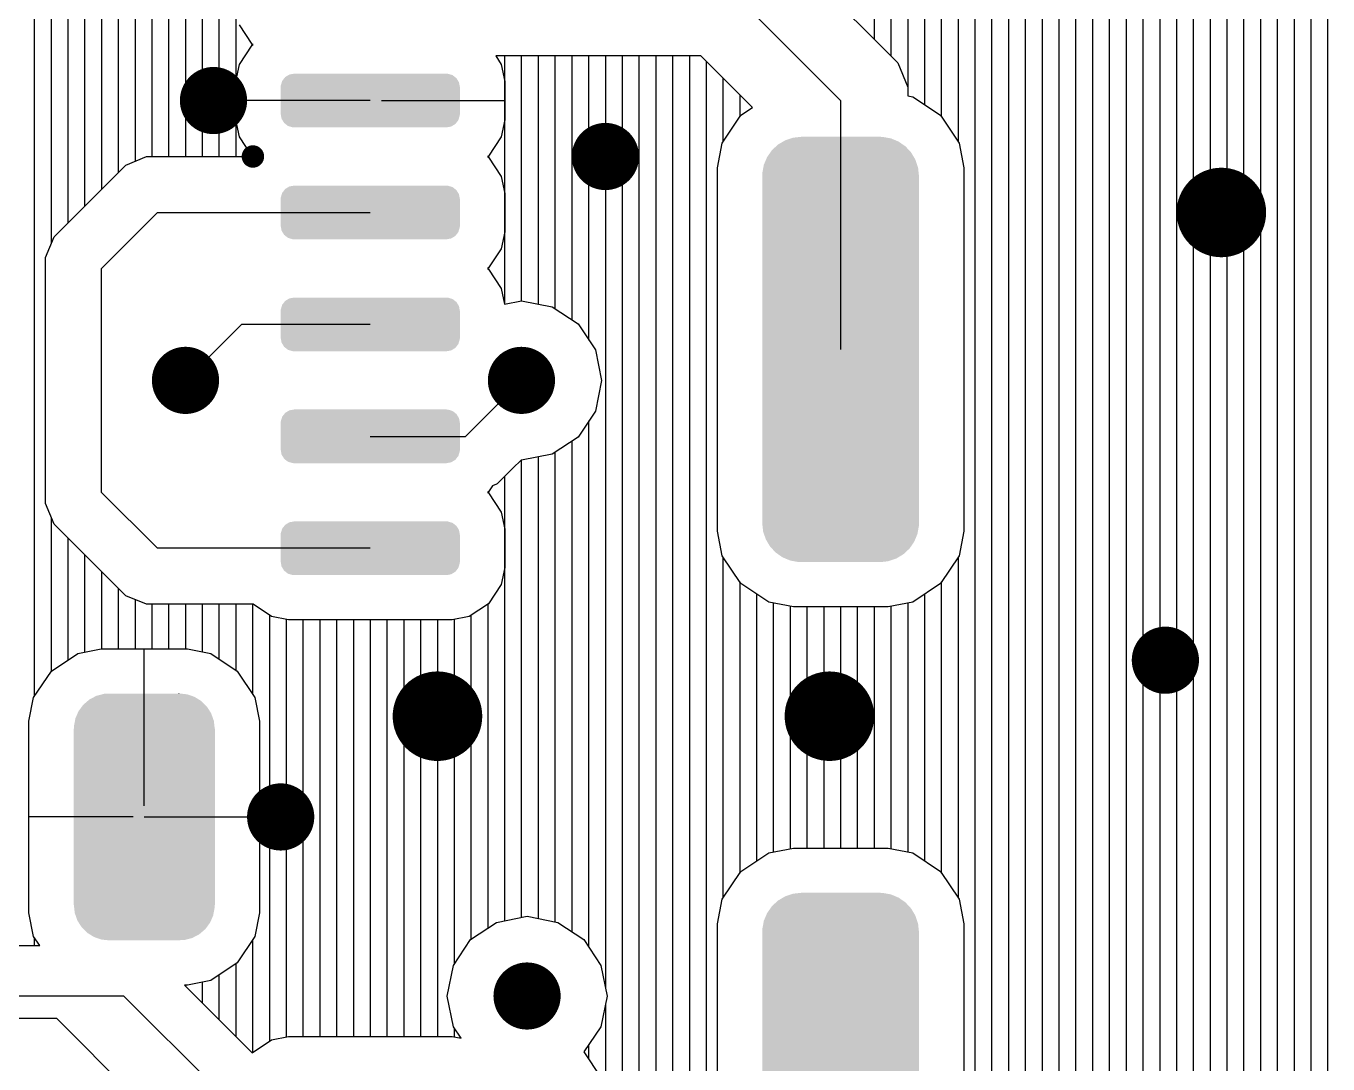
# Model space of a CAD drawing. Extents: x 295 to 953, y 10 to 290.
# Drawn here: x 621.51 to 645.87, y 164.12 to 183.55 of the extents above; entities that cross this region are included whole.
import ezdxf

# ---------------------------------------------------------------- set-up
doc = ezdxf.new("R2010")
doc.units = 0
doc.header["$LTSCALE"] = 5
doc.header["$MEASUREMENT"] = 0
doc.layers.get('0').update_dxf_attribs({"linetype": 'CONTINUOUS', "lineweight": 25})
doc.layers.add('DV-INT-A3_TOP', color=10, linetype='CONTINUOUS')

msp = doc.modelspace()

# ---------------------------------------------------------------- linework, layer by layer
for points, const_width in [([(624.703, 182.152, 1), (625.332, 182.152, 1)], 0.629), ([(632.037, 181.104, 1), (632.666, 181.104, 1)], 0.629), ([(625.65, 181.104, 1), (625.86, 181.104, 1)], 0.21), ([(643.458, 180.056, 1), (644.296, 180.056, 1)], 0.838), ([(624.179, 176.913, 1), (624.808, 176.913, 1)], 0.629), ([(630.466, 176.913, 1), (631.094, 176.913, 1)], 0.629), ([(642.515, 171.674, 1), (643.144, 171.674, 1)], 0.629), ([(628.789, 170.626, 1), (629.628, 170.626, 1)], 0.838), ([(636.124, 170.626, 1), (636.962, 170.626, 1)], 0.838), ([(625.96, 168.74, 1), (626.589, 168.74, 1)], 0.629), ([(630.571, 165.388, 1), (631.199, 165.388, 1)], 0.629)]:
    msp.add_lwpolyline(points, format="xyb", close=True, dxfattribs=dict(const_width=const_width))
for points in [[(626.276, 182.43), (626.295, 182.493), (629.623, 182.43), (629.611, 182.493)], [(626.295, 182.493), (626.302, 182.518), (629.611, 182.493), (629.596, 182.518)], [(626.302, 182.518), (626.343, 182.571), (629.596, 182.518), (629.563, 182.571)], [(626.343, 182.571), (626.358, 182.59), (629.563, 182.571), (629.538, 182.59)], [(626.358, 182.59), (626.418, 182.627), (629.538, 182.59), (629.491, 182.627)], [(626.418, 182.627), (626.436, 182.638), (629.491, 182.627), (629.454, 182.638)], [(626.436, 182.638), (626.518, 182.653), (629.454, 182.638), (629.403, 182.653)], [(626.518, 182.653), (626.526, 182.654), (629.403, 182.653), (629.376, 182.654)], [(626.275, 182.403), (626.276, 182.43), (629.628, 182.403), (629.623, 182.43)], [(626.275, 181.9), (626.275, 182.403), (629.628, 181.9), (629.628, 182.403)], [(626.28, 181.873), (626.275, 181.9), (629.626, 181.873), (629.628, 181.9)], [(626.291, 181.81), (626.28, 181.873), (629.607, 181.81), (629.626, 181.873)], [(626.307, 181.785), (626.291, 181.81), (629.6, 181.785), (629.607, 181.81)], [(626.339, 181.732), (626.307, 181.785), (629.559, 181.732), (629.6, 181.785)], [(626.364, 181.713), (626.339, 181.732), (629.544, 181.713), (629.559, 181.732)], [(626.411, 181.676), (626.364, 181.713), (629.484, 181.676), (629.544, 181.713)], [(626.448, 181.665), (626.411, 181.676), (629.466, 181.665), (629.484, 181.676)], [(626.499, 181.65), (626.448, 181.665), (629.384, 181.65), (629.466, 181.665)], [(626.526, 181.649), (626.499, 181.65), (629.376, 181.649), (629.384, 181.65)], [(635.465, 181.22), (635.543, 181.293), (638.034, 181.22), (637.967, 181.293)], [(635.543, 181.293), (635.58, 181.327), (637.967, 181.293), (637.918, 181.327)], [(635.58, 181.327), (635.674, 181.382), (637.918, 181.327), (637.838, 181.382)], [(635.674, 181.382), (635.715, 181.407), (637.838, 181.382), (637.78, 181.407)], [(635.715, 181.407), (635.823, 181.443), (637.78, 181.407), (637.694, 181.443)], [(635.823, 181.443), (635.863, 181.456), (637.694, 181.443), (637.62, 181.456)], [(635.863, 181.456), (636, 181.471), (637.62, 181.456), (637.539, 181.471)], [(636, 181.471), (636.019, 181.473), (637.539, 181.471), (637.486, 181.473)], [(635.315, 180.947), (635.356, 181.043), (638.185, 180.947), (638.153, 181.043)], [(635.356, 181.043), (635.376, 181.092), (638.153, 181.043), (638.124, 181.092)], [(635.376, 181.092), (635.436, 181.178), (638.124, 181.092), (638.073, 181.178)], [(635.436, 181.178), (635.465, 181.22), (638.073, 181.178), (638.034, 181.22)], [(635.285, 180.739), (635.287, 180.793), (638.219, 180.739), (638.213, 180.793)], [(635.287, 180.793), (635.306, 180.895), (638.213, 180.793), (638.202, 180.895)], [(635.306, 180.895), (635.315, 180.947), (638.202, 180.895), (638.185, 180.947)], [(626.358, 180.495), (626.418, 180.531), (629.538, 180.495), (629.491, 180.531)], [(626.418, 180.531), (626.436, 180.542), (629.491, 180.531), (629.454, 180.542)], [(626.436, 180.542), (626.518, 180.558), (629.454, 180.542), (629.403, 180.558)], [(626.518, 180.558), (626.526, 180.559), (629.403, 180.558), (629.376, 180.559)], [(635.285, 174.243), (635.285, 180.739), (638.219, 174.243), (638.219, 180.739)], [(626.275, 180.308), (626.276, 180.335), (629.628, 180.308), (629.623, 180.335)], [(626.275, 179.805), (626.275, 180.308), (629.628, 179.805), (629.628, 180.308)], [(626.276, 180.335), (626.295, 180.397), (629.623, 180.335), (629.611, 180.397)], [(626.295, 180.397), (626.302, 180.422), (629.611, 180.397), (629.596, 180.422)], [(626.302, 180.422), (626.343, 180.475), (629.596, 180.422), (629.563, 180.475)], [(626.343, 180.475), (626.358, 180.495), (629.563, 180.475), (629.538, 180.495)], [(626.28, 179.777), (626.275, 179.805), (629.626, 179.777), (629.628, 179.805)], [(626.291, 179.715), (626.28, 179.777), (629.607, 179.715), (629.626, 179.777)], [(626.307, 179.69), (626.291, 179.715), (629.6, 179.69), (629.607, 179.715)], [(626.339, 179.637), (626.307, 179.69), (629.559, 179.637), (629.6, 179.69)], [(626.364, 179.617), (626.339, 179.637), (629.544, 179.617), (629.559, 179.637)], [(626.411, 179.581), (626.364, 179.617), (629.484, 179.581), (629.544, 179.617)], [(626.448, 179.57), (626.411, 179.581), (629.466, 179.57), (629.484, 179.581)], [(626.499, 179.555), (626.448, 179.57), (629.384, 179.555), (629.466, 179.57)], [(626.526, 179.553), (626.499, 179.555), (629.376, 179.553), (629.384, 179.555)], [(626.302, 178.327), (626.343, 178.38), (629.596, 178.327), (629.563, 178.38)], [(626.343, 178.38), (626.358, 178.399), (629.563, 178.38), (629.538, 178.399)], [(626.358, 178.399), (626.418, 178.436), (629.538, 178.399), (629.491, 178.436)], [(626.418, 178.436), (626.436, 178.447), (629.491, 178.436), (629.454, 178.447)], [(626.436, 178.447), (626.518, 178.462), (629.454, 178.447), (629.403, 178.462)], [(626.518, 178.462), (626.526, 178.463), (629.403, 178.462), (629.376, 178.463)], [(626.275, 178.212), (626.276, 178.239), (629.628, 178.212), (629.623, 178.239)], [(626.275, 177.709), (626.275, 178.212), (629.628, 177.709), (629.628, 178.212)], [(626.276, 178.239), (626.295, 178.302), (629.623, 178.239), (629.611, 178.302)], [(626.295, 178.302), (626.302, 178.327), (629.611, 178.302), (629.596, 178.327)], [(626.28, 177.682), (626.275, 177.709), (629.626, 177.682), (629.628, 177.709)], [(626.291, 177.619), (626.28, 177.682), (629.607, 177.619), (629.626, 177.682)], [(626.307, 177.594), (626.291, 177.619), (629.6, 177.594), (629.607, 177.619)], [(626.339, 177.541), (626.307, 177.594), (629.559, 177.541), (629.6, 177.594)], [(626.364, 177.522), (626.339, 177.541), (629.544, 177.522), (629.559, 177.541)], [(626.411, 177.485), (626.364, 177.522), (629.484, 177.485), (629.544, 177.522)], [(626.448, 177.474), (626.411, 177.485), (629.466, 177.474), (629.484, 177.485)], [(626.499, 177.459), (626.448, 177.474), (629.384, 177.459), (629.466, 177.474)], [(626.526, 177.458), (626.499, 177.459), (629.376, 177.458), (629.384, 177.459)], [(626.275, 176.117), (626.276, 176.144), (629.628, 176.117), (629.623, 176.144)], [(626.276, 176.144), (626.295, 176.206), (629.623, 176.144), (629.611, 176.206)], [(626.295, 176.206), (626.302, 176.231), (629.611, 176.206), (629.596, 176.231)], [(626.302, 176.231), (626.343, 176.284), (629.596, 176.231), (629.563, 176.284)], [(626.343, 176.284), (626.358, 176.304), (629.563, 176.284), (629.538, 176.304)], [(626.358, 176.304), (626.418, 176.34), (629.538, 176.304), (629.491, 176.34)], [(626.418, 176.34), (626.436, 176.351), (629.491, 176.34), (629.454, 176.351)], [(626.436, 176.351), (626.518, 176.367), (629.454, 176.351), (629.403, 176.367)], [(626.518, 176.367), (626.526, 176.368), (629.403, 176.367), (629.376, 176.368)], [(626.275, 175.614), (626.275, 176.117), (629.628, 175.614), (629.628, 176.117)], [(626.28, 175.586), (626.275, 175.614), (629.626, 175.586), (629.628, 175.614)], [(626.291, 175.524), (626.28, 175.586), (629.607, 175.524), (629.626, 175.586)], [(626.307, 175.499), (626.291, 175.524), (629.6, 175.499), (629.607, 175.524)], [(626.339, 175.446), (626.307, 175.499), (629.559, 175.446), (629.6, 175.499)], [(626.364, 175.426), (626.339, 175.446), (629.544, 175.426), (629.559, 175.446)], [(626.411, 175.39), (626.364, 175.426), (629.484, 175.39), (629.544, 175.426)], [(626.448, 175.379), (626.411, 175.39), (629.466, 175.379), (629.484, 175.39)], [(626.499, 175.364), (626.448, 175.379), (629.384, 175.364), (629.466, 175.379)], [(626.526, 175.362), (626.499, 175.364), (629.376, 175.362), (629.384, 175.364)], [(626.343, 174.189), (626.358, 174.208), (629.563, 174.189), (629.538, 174.208)], [(626.358, 174.208), (626.418, 174.245), (629.538, 174.208), (629.491, 174.245)], [(626.418, 174.245), (626.436, 174.256), (629.491, 174.245), (629.454, 174.256)], [(626.436, 174.256), (626.518, 174.271), (629.454, 174.256), (629.403, 174.271)], [(626.518, 174.271), (626.526, 174.272), (629.403, 174.271), (629.376, 174.272)], [(635.291, 174.189), (635.285, 174.243), (638.217, 174.189), (638.219, 174.243)], [(626.275, 174.021), (626.276, 174.048), (629.628, 174.021), (629.623, 174.048)], [(626.275, 173.518), (626.275, 174.021), (629.628, 173.518), (629.628, 174.021)], [(626.276, 174.048), (626.295, 174.111), (629.623, 174.048), (629.611, 174.111)], [(626.295, 174.111), (626.302, 174.136), (629.611, 174.111), (629.596, 174.136)], [(626.302, 174.136), (626.343, 174.189), (629.596, 174.136), (629.563, 174.189)], [(635.302, 174.087), (635.291, 174.189), (638.199, 174.087), (638.217, 174.189)], [(635.319, 174.035), (635.302, 174.087), (638.189, 174.035), (638.199, 174.087)], [(635.352, 173.939), (635.319, 174.035), (638.149, 173.939), (638.189, 174.035)], [(635.38, 173.891), (635.352, 173.939), (638.129, 173.891), (638.149, 173.939)], [(635.431, 173.804), (635.38, 173.891), (638.069, 173.804), (638.129, 173.891)], [(635.47, 173.762), (635.431, 173.804), (638.039, 173.762), (638.069, 173.804)], [(635.538, 173.689), (635.47, 173.762), (637.961, 173.689), (638.039, 173.762)], [(626.28, 173.491), (626.275, 173.518), (629.626, 173.491), (629.628, 173.518)], [(626.291, 173.428), (626.28, 173.491), (629.607, 173.428), (629.626, 173.491)], [(635.586, 173.656), (635.538, 173.689), (637.925, 173.656), (637.961, 173.689)], [(635.666, 173.6), (635.586, 173.656), (637.831, 173.6), (637.925, 173.656)], [(635.724, 173.576), (635.666, 173.6), (637.79, 173.576), (637.831, 173.6)], [(635.811, 173.54), (635.724, 173.576), (637.682, 173.54), (637.79, 173.576)], [(635.884, 173.526), (635.811, 173.54), (637.641, 173.526), (637.682, 173.54)], [(635.965, 173.512), (635.884, 173.526), (637.504, 173.512), (637.641, 173.526)], [(636.019, 173.51), (635.965, 173.512), (637.486, 173.51), (637.504, 173.512)], [(626.307, 173.403), (626.291, 173.428), (629.6, 173.403), (629.607, 173.428)], [(626.339, 173.35), (626.307, 173.403), (629.559, 173.35), (629.6, 173.403)], [(626.364, 173.331), (626.339, 173.35), (629.544, 173.331), (629.559, 173.35)], [(626.411, 173.294), (626.364, 173.331), (629.484, 173.294), (629.544, 173.331)], [(626.448, 173.283), (626.411, 173.294), (629.466, 173.283), (629.484, 173.294)], [(626.499, 173.268), (626.448, 173.283), (629.384, 173.268), (629.466, 173.283)], [(626.526, 173.267), (626.499, 173.268), (629.376, 173.267), (629.384, 173.268)], [(622.825, 171.007), (622.936, 171.036), (624.608, 171.007), (624.523, 171.036)], [(622.936, 171.036), (622.969, 171.045), (624.523, 171.036), (624.441, 171.045)], [(622.969, 171.045), (623.117, 171.05), (624.441, 171.045), (624.394, 171.05)], [(624.329, 171.05), (624.375, 171.052), (624.394, 171.05), (624.375, 171.052)], [(622.493, 170.721), (622.554, 170.805), (624.948, 170.721), (624.895, 170.805)], [(622.554, 170.805), (622.581, 170.841), (624.895, 170.805), (624.859, 170.841)], [(622.581, 170.841), (622.661, 170.909), (624.859, 170.841), (624.79, 170.909)], [(622.661, 170.909), (622.693, 170.938), (624.79, 170.909), (624.744, 170.938)], [(622.693, 170.938), (622.789, 170.988), (624.744, 170.938), (624.663, 170.988)], [(622.789, 170.988), (622.825, 171.007), (624.663, 170.988), (624.608, 171.007)], [(622.406, 170.439), (622.425, 170.539), (625.035, 170.439), (625.024, 170.539)], [(622.425, 170.539), (622.433, 170.585), (625.024, 170.539), (625.008, 170.585)], [(622.433, 170.585), (622.474, 170.679), (625.008, 170.585), (624.974, 170.679)], [(622.474, 170.679), (622.493, 170.721), (624.974, 170.679), (624.948, 170.721)], [(622.402, 167.091), (622.402, 170.39), (625.043, 167.091), (625.043, 170.39)], [(622.404, 170.392), (622.406, 170.439), (625.04, 170.392), (625.035, 170.439)], [(622.404, 170.39), (622.404, 170.392), (625.04, 170.39), (625.04, 170.392)], [(635.465, 167.067), (635.543, 167.14), (638.034, 167.067), (637.967, 167.14)], [(635.543, 167.14), (635.58, 167.174), (637.967, 167.14), (637.918, 167.174)], [(635.58, 167.174), (635.674, 167.229), (637.918, 167.174), (637.838, 167.229)], [(635.674, 167.229), (635.715, 167.254), (637.838, 167.229), (637.78, 167.254)], [(635.715, 167.254), (635.823, 167.29), (637.78, 167.254), (637.694, 167.29)], [(635.823, 167.29), (635.863, 167.303), (637.694, 167.29), (637.62, 167.303)], [(635.863, 167.303), (636, 167.318), (637.62, 167.303), (637.539, 167.318)], [(636, 167.318), (636.019, 167.32), (637.539, 167.318), (637.486, 167.32)], [(622.404, 167.089), (622.404, 167.091), (625.04, 167.089), (625.04, 167.091)], [(622.41, 167.042), (622.404, 167.089), (625.039, 167.042), (625.04, 167.089)], [(622.421, 166.942), (622.41, 167.042), (625.02, 166.942), (625.039, 167.042)], [(622.437, 166.896), (622.421, 166.942), (625.012, 166.896), (625.02, 166.942)], [(622.47, 166.801), (622.437, 166.896), (624.971, 166.801), (625.012, 166.896)], [(635.315, 166.794), (635.356, 166.89), (638.185, 166.794), (638.153, 166.89)], [(635.356, 166.89), (635.376, 166.939), (638.153, 166.89), (638.124, 166.939)], [(635.376, 166.939), (635.436, 167.025), (638.124, 166.939), (638.073, 167.025)], [(635.436, 167.025), (635.465, 167.067), (638.073, 167.025), (638.034, 167.067)], [(622.497, 166.759), (622.47, 166.801), (624.952, 166.759), (624.971, 166.801)], [(622.55, 166.676), (622.497, 166.759), (624.891, 166.676), (624.952, 166.759)], [(622.586, 166.64), (622.55, 166.676), (624.864, 166.64), (624.891, 166.676)], [(622.655, 166.571), (622.586, 166.64), (624.784, 166.571), (624.864, 166.64)], [(635.285, 166.586), (635.287, 166.64), (638.219, 166.586), (638.213, 166.64)], [(635.287, 166.64), (635.306, 166.742), (638.213, 166.64), (638.202, 166.742)], [(635.306, 166.742), (635.315, 166.794), (638.202, 166.742), (638.185, 166.794)], [(622.7, 166.543), (622.655, 166.571), (624.751, 166.543), (624.784, 166.571)], [(622.781, 166.493), (622.7, 166.543), (624.656, 166.493), (624.751, 166.543)], [(622.836, 166.474), (622.781, 166.493), (624.62, 166.474), (624.656, 166.493)], [(622.922, 166.445), (622.836, 166.474), (624.509, 166.445), (624.62, 166.474)], [(623.003, 166.436), (622.922, 166.445), (624.476, 166.436), (624.509, 166.445)], [(623.05, 166.431), (623.003, 166.436), (624.328, 166.431), (624.476, 166.436)], [(623.07, 166.429), (623.05, 166.431), (623.07, 166.429), (623.117, 166.431)], [(635.285, 160.09), (635.285, 166.586), (638.219, 160.09), (638.219, 166.586)]]:
    msp.add_solid(points)
at = {"layer": 'DV-INT-A3_TOP', "color": 7}
for p, q in [((639.271, 138.67), (639.271, 197.553)), ((639.585, 138.67), (639.585, 197.553)), ((639.9, 138.67), (639.9, 197.553)), ((640.214, 138.67), (640.214, 197.553)), ((640.528, 138.67), (640.528, 197.553)), ((640.843, 138.67), (640.843, 197.553)), ((641.157, 138.67), (641.157, 197.553)), ((641.471, 138.67), (641.471, 197.553)), ((641.786, 138.67), (641.786, 197.553)), ((642.1, 138.67), (642.1, 197.553)), ((642.414, 138.67), (642.414, 197.553)), ((642.729, 138.67), (642.729, 197.474)), ((643.043, 138.67), (643.043, 197.16)), ((643.357, 138.67), (643.357, 196.845)), ((643.672, 138.67), (643.672, 196.531)), ((643.986, 138.67), (643.986, 196.217)), ((621.669, 170.995), (621.669, 192.969)), ((621.983, 179.469), (621.983, 192.026)), ((622.297, 179.859), (622.297, 191.565)), ((622.612, 180.173), (622.612, 191.351)), ((622.926, 180.488), (622.926, 191.217)), ((623.24, 180.802), (623.24, 189.93)), ((623.555, 181.016), (623.555, 189.469)), ((623.869, 181.104), (623.869, 189.255)), ((624.183, 181.104), (624.183, 189.121)), ((624.498, 181.104), (624.498, 189.058)), ((624.812, 181.104), (624.812, 189.079)), ((625.126, 181.104), (625.126, 189.142)), ((638.957, 181.376), (638.957, 188.79)), ((638.642, 181.846), (638.642, 188.321)), ((638.328, 182.072), (638.328, 188.094)), ((638.014, 182.24), (638.014, 187.927)), ((637.699, 182.986), (637.699, 187.181)), ((637.385, 183.3), (637.385, 186.866)), ((644.3, 138.67), (644.3, 185.479)), ((635.52, 185.161), (637.465, 183.216)), ((644.615, 138.67), (644.615, 185.11)), ((644.929, 138.67), (644.929, 184.796)), ((645.243, 138.67), (645.243, 184.482)), ((634.657, 184.247), (636.752, 182.152)), ((645.558, 138.67), (645.558, 184.167)), ((625.441, 182.508), (625.441, 183.887)), ((645.872, 138.67), (645.872, 183.853)), ((625.742, 183.208), (625.504, 183.568)), ((625.759, 183.199), (625.742, 183.208)), ((637.465, 183.216), (637.821, 182.86)), ((625.504, 182.826), (625.742, 183.187)), ((625.742, 183.187), (625.759, 183.199)), ((625.755, 183.195), (625.755, 183.199)), ((634.137, 182.99), (630.298, 182.99)), ((630.298, 182.99), (630.403, 182.826)), ((630.47, 178.342), (630.47, 182.99)), ((630.784, 178.405), (630.784, 182.99)), ((631.099, 178.342), (631.099, 182.99)), ((631.413, 178.254), (631.413, 182.99)), ((631.727, 178.044), (631.727, 182.99)), ((632.042, 177.667), (632.042, 182.99)), ((632.356, 165.53), (632.356, 182.99)), ((632.67, 158.263), (632.67, 182.99)), ((632.985, 158.263), (632.985, 182.99)), ((633.299, 158.263), (633.299, 182.99)), ((633.613, 158.263), (633.613, 182.99)), ((633.928, 158.468), (633.928, 182.99)), ((635.105, 182.022), (634.137, 182.99)), ((625.437, 182.508), (625.504, 182.826)), ((630.403, 182.826), (630.466, 182.508)), ((634.242, 158.783), (634.242, 182.885)), ((637.821, 182.86), (638.01, 182.399)), ((625.437, 181.791), (625.437, 182.508)), ((630.466, 182.508), (630.466, 181.791)), ((634.556, 181.376), (634.556, 182.571)), ((634.87, 181.846), (634.87, 182.256)), ((638.01, 182.399), (638.01, 182.24)), ((638.01, 182.24), (638.102, 182.223)), ((627.951, 182.152), (625.017, 182.152)), ((627.742, 182.152), (625.437, 182.152)), ((628.161, 182.152), (630.466, 182.152)), ((634.887, 181.875), (635.105, 182.022)), ((636.752, 182.152), (636.752, 177.491)), ((638.102, 182.223), (638.621, 181.875)), ((625.504, 181.473), (625.437, 181.791)), ((625.441, 181.104), (625.441, 181.791)), ((630.466, 181.791), (630.403, 181.473)), ((634.539, 181.355), (634.887, 181.875)), ((638.621, 181.875), (638.969, 181.355)), ((625.742, 181.112), (625.504, 181.473)), ((630.403, 181.473), (630.164, 181.112)), ((634.447, 180.894), (634.539, 181.355)), ((638.969, 181.355), (639.057, 180.894)), ((623.379, 180.94), (623.764, 181.104)), ((623.764, 181.104), (625.759, 181.104)), ((625.759, 181.104), (625.742, 181.112)), ((630.164, 181.112), (630.147, 181.104)), ((630.147, 181.104), (630.164, 181.091)), ((630.156, 181.1), (630.156, 181.104)), ((630.164, 181.091), (630.403, 180.731)), ((623.085, 180.647), (623.379, 180.94)), ((634.447, 174.092), (634.447, 180.894)), ((639.057, 180.894), (639.057, 174.092)), ((622.038, 179.599), (623.085, 180.647)), ((630.403, 180.731), (630.466, 180.412)), ((630.466, 180.412), (630.466, 179.696)), ((622.922, 179.008), (623.97, 180.056)), ((623.97, 180.056), (627.951, 180.056)), ((621.874, 179.214), (622.038, 179.599)), ((630.466, 179.696), (630.403, 179.377)), ((630.403, 179.377), (630.164, 179.017)), ((621.874, 174.608), (621.874, 179.214)), ((622.922, 174.817), (622.922, 179.008)), ((630.164, 179.017), (630.147, 179.008)), ((630.147, 179.008), (630.164, 178.996)), ((630.156, 179.004), (630.156, 179.008)), ((630.164, 178.996), (630.403, 178.635)), ((630.403, 178.635), (630.462, 178.342)), ((630.462, 178.342), (630.78, 178.405)), ((630.78, 178.405), (631.354, 178.292)), ((631.354, 178.292), (631.84, 177.969)), ((625.541, 177.961), (624.494, 176.913)), ((627.951, 177.961), (625.541, 177.961)), ((631.84, 177.969), (632.163, 177.483)), ((632.163, 177.483), (632.276, 176.913)), ((629.732, 175.865), (630.78, 176.913)), ((632.276, 176.913), (632.163, 176.339)), ((632.163, 176.339), (631.84, 175.852)), ((632.042, 166.301), (632.042, 176.154)), ((627.951, 175.865), (629.732, 175.865)), ((631.84, 175.852), (631.354, 175.53)), ((631.727, 166.59), (631.727, 175.777)), ((630.772, 175.417), (630.621, 175.27)), ((630.78, 175.417), (630.772, 175.417)), ((631.354, 175.53), (630.78, 175.417)), ((630.784, 166.859), (630.784, 175.417)), ((631.099, 166.838), (631.099, 175.479)), ((631.413, 166.775), (631.413, 175.568)), ((630.621, 175.27), (630.327, 174.977)), ((630.239, 174.939), (630.164, 174.826)), ((630.315, 174.968), (630.239, 174.939)), ((630.327, 174.977), (630.315, 174.968)), ((630.47, 166.796), (630.47, 175.115)), ((623.97, 173.77), (622.922, 174.817)), ((630.164, 174.826), (630.147, 174.817)), ((630.147, 174.817), (630.164, 174.805)), ((630.156, 174.813), (630.156, 174.817)), ((630.164, 174.805), (630.403, 174.444)), ((622.038, 174.222), (621.874, 174.608)), ((630.403, 174.444), (630.466, 174.126)), ((621.983, 171.465), (621.983, 174.352)), ((622.331, 173.929), (622.038, 174.222)), ((622.297, 171.678), (622.297, 173.962)), ((630.466, 174.126), (630.466, 173.409)), ((634.539, 173.631), (634.447, 174.092)), ((639.057, 174.092), (638.969, 173.631)), ((623.085, 173.174), (622.331, 173.929)), ((627.951, 173.77), (623.97, 173.77)), ((622.612, 171.825), (622.612, 173.648)), ((634.887, 173.112), (634.539, 173.631)), ((634.556, 167.219), (634.556, 173.61)), ((638.969, 173.631), (638.621, 173.112)), ((638.957, 167.219), (638.957, 173.61)), ((622.926, 171.888), (622.926, 173.334)), ((630.466, 173.409), (630.403, 173.091)), ((623.379, 172.881), (623.085, 173.174)), ((623.24, 171.888), (623.24, 173.019)), ((630.403, 173.091), (630.164, 172.73)), ((634.87, 167.688), (634.87, 173.141)), ((635.407, 172.764), (634.887, 173.112)), ((638.621, 173.112), (638.102, 172.764)), ((638.642, 167.688), (638.642, 173.141)), ((623.764, 172.722), (623.379, 172.881)), ((623.555, 171.888), (623.555, 172.806)), ((630.164, 172.73), (629.804, 172.491)), ((635.185, 167.915), (635.185, 172.915)), ((635.868, 172.672), (635.407, 172.764)), ((635.499, 168.082), (635.499, 172.747)), ((638.102, 172.764), (637.641, 172.672)), ((638.014, 168.082), (638.014, 172.747)), ((638.328, 167.915), (638.328, 172.915)), ((624.179, 172.722), (623.764, 172.722)), ((623.869, 171.888), (623.869, 172.722)), ((625.759, 172.722), (624.179, 172.722)), ((624.183, 171.888), (624.183, 172.722)), ((624.498, 171.888), (624.498, 172.722)), ((624.812, 171.829), (624.812, 172.722)), ((625.126, 171.695), (625.126, 172.722)), ((625.441, 171.485), (625.441, 172.722)), ((625.755, 171.033), (625.755, 172.722)), ((626.103, 172.491), (625.759, 172.722)), ((626.069, 164.545), (626.069, 172.512)), ((626.421, 172.428), (626.103, 172.491)), ((629.804, 172.491), (629.485, 172.428)), ((629.841, 166.448), (629.841, 172.512)), ((630.156, 166.662), (630.156, 172.722)), ((635.813, 168.145), (635.813, 172.684)), ((637.641, 172.672), (635.868, 172.672)), ((636.128, 168.158), (636.128, 172.672)), ((636.442, 168.158), (636.442, 172.672)), ((636.756, 168.158), (636.756, 172.672)), ((637.071, 168.158), (637.071, 172.672)), ((637.385, 168.158), (637.385, 172.672)), ((637.699, 168.145), (637.699, 172.684)), ((626.384, 164.625), (626.384, 172.433)), ((629.485, 172.428), (626.421, 172.428)), ((626.698, 164.633), (626.698, 172.428)), ((627.012, 164.633), (627.012, 172.428)), ((627.327, 164.633), (627.327, 172.428)), ((627.641, 164.633), (627.641, 172.428)), ((627.955, 164.633), (627.955, 172.428)), ((628.27, 164.633), (628.27, 172.428)), ((628.584, 164.633), (628.584, 172.428)), ((628.898, 164.633), (628.898, 172.428)), ((629.213, 164.633), (629.213, 172.428)), ((629.527, 165.987), (629.527, 172.433)), ((621.983, 171.469), (622.478, 171.8)), ((622.478, 171.8), (622.914, 171.888)), ((622.914, 171.888), (624.531, 171.888)), ((623.722, 168.95), (623.722, 171.888)), ((624.531, 171.888), (624.967, 171.8)), ((624.967, 171.8), (625.462, 171.469)), ((621.652, 170.974), (621.983, 171.469)), ((625.462, 171.469), (625.793, 170.974)), ((621.564, 170.534), (621.652, 170.974)), ((625.793, 170.974), (625.881, 170.534)), ((621.564, 166.942), (621.564, 170.534)), ((625.881, 170.534), (625.881, 166.942)), ((623.513, 168.74), (621.564, 168.74)), ((623.722, 168.74), (626.275, 168.74)), ((623.932, 168.74), (625.881, 168.74)), ((635.407, 168.066), (635.868, 168.158)), ((635.868, 168.158), (637.641, 168.158)), ((637.641, 168.158), (638.102, 168.066)), ((634.887, 167.718), (635.407, 168.066)), ((638.102, 168.066), (638.621, 167.718)), ((634.539, 167.198), (634.887, 167.718)), ((638.621, 167.718), (638.969, 167.198)), ((634.447, 166.737), (634.539, 167.198)), ((638.969, 167.198), (639.057, 166.737)), ((621.652, 166.502), (621.564, 166.942)), ((625.881, 166.942), (625.793, 166.502)), ((629.829, 166.444), (630.315, 166.766)), ((630.315, 166.766), (630.885, 166.88)), ((630.885, 166.88), (631.459, 166.766)), ((631.459, 166.766), (631.945, 166.444)), ((634.447, 159.935), (634.447, 166.737)), ((639.057, 166.737), (639.057, 159.935)), ((621.769, 166.331), (621.652, 166.502)), ((621.669, 166.331), (621.669, 166.481)), ((625.793, 166.502), (625.462, 166.008)), ((625.755, 164.336), (625.755, 166.444)), ((629.506, 165.958), (629.829, 166.444)), ((631.945, 166.444), (632.268, 165.958)), ((620.726, 166.331), (621.769, 166.331)), ((625.462, 166.008), (624.967, 165.677)), ((625.441, 164.625), (625.441, 165.991)), ((629.393, 165.388), (629.506, 165.958)), ((632.268, 165.958), (632.381, 165.388)), ((624.967, 165.677), (624.531, 165.589)), ((625.126, 164.939), (625.126, 165.782)), ((624.531, 165.589), (624.473, 165.589)), ((624.473, 165.589), (625.738, 164.323)), ((624.498, 165.568), (624.498, 165.589)), ((624.812, 165.253), (624.812, 165.647)), ((623.341, 165.388), (608.253, 165.388)), ((625.017, 163.711), (623.341, 165.388)), ((629.506, 164.813), (629.393, 165.388)), ((632.381, 165.388), (632.268, 164.813)), ((632.356, 163.435), (632.356, 165.241)), ((622.084, 164.968), (608.673, 164.968)), ((623.76, 163.292), (622.084, 164.968)), ((629.649, 164.6), (629.506, 164.813)), ((629.527, 164.625), (629.527, 164.784)), ((632.268, 164.813), (631.949, 164.34)), ((625.742, 164.327), (626.103, 164.566)), ((626.103, 164.566), (626.421, 164.633)), ((626.421, 164.633), (629.485, 164.633)), ((629.485, 164.633), (629.649, 164.6)), ((632.042, 164.206), (632.042, 164.47)), ((625.738, 164.323), (625.742, 164.327)), ((631.949, 164.34), (632.268, 163.862))]:
    msp.add_line(p, q, dxfattribs=at)

doc.saveas('drawing.dxf')
